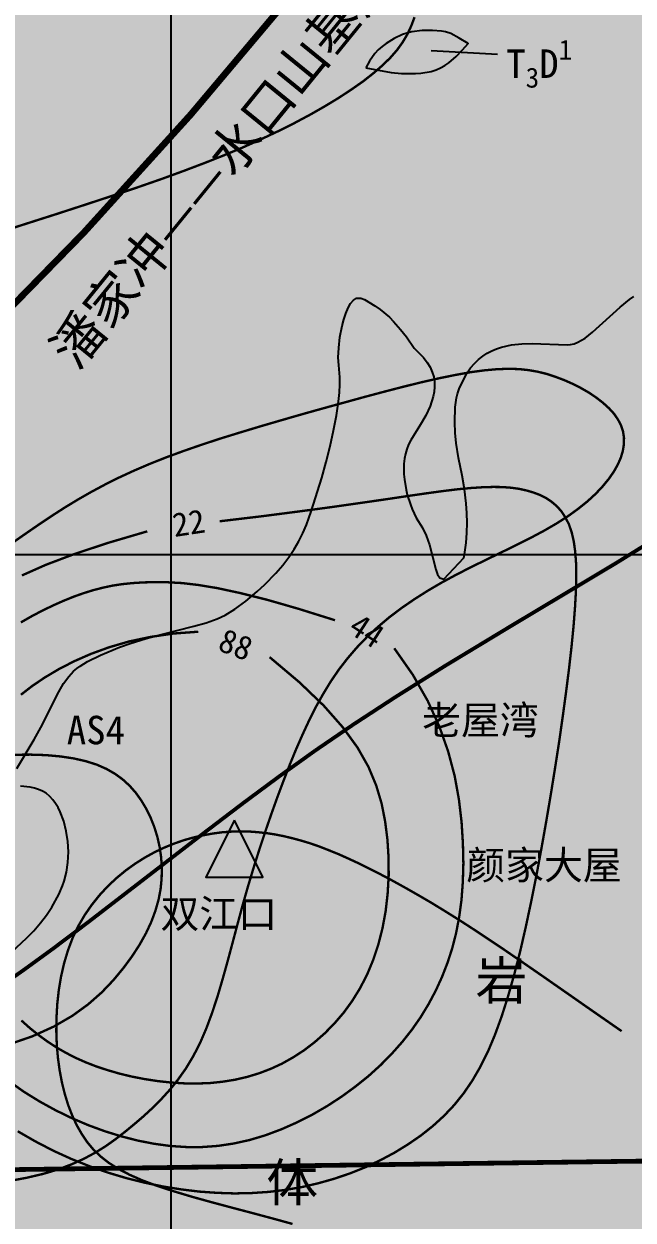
# Model space of a CAD drawing. Extents: x 13788 to 14373, y 59028 to 59855.
# Drawn here: x 13884.5 to 13948.6, y 59630 to 59755.8 of the extents above; entities that cross this region are included whole.
import ezdxf

# ---------------------------------------------------------------- set-up
doc = ezdxf.new("R2010")
doc.units = 0
doc.header["$LTSCALE"] = 0.5
doc.header["$MEASUREMENT"] = 0
doc.layers.get('0').update_dxf_attribs({"color": 6})
for name, color, linetype in [('TREE_LAYER', 7, 'Continuous'), ('图例WL', 7, 'Continuous'), ('图框', 7, 'Continuous'), ('地名', 7, 'Continuous'), ('地层代号', 7, 'Continuous'), ('地质WT', 7, 'Continuous'), ('地质界线', 7, 'Continuous'), ('填色', 6, 'Continuous'), ('异常WL', 7, 'Continuous'), ('异常WT', 7, 'Continuous'), ('构造', 7, 'Continuous'), ('矿点WT', 7, 'Continuous')]:
    doc.layers.add(name, color=color, linetype=linetype)
doc.styles.add('HZTXT', font='', dxfattribs={"height": 1})
doc.styles.get("Standard").update_dxf_attribs({"font": ''})
doc.styles.get('HZTXT').set_extended_font_data('SimSun')
doc.styles.get('Standard').set_extended_font_data('SimSun')

# ---------------------------------------------------------------- blocks, each defined once
blk = doc.blocks.new('319')
at = {"true_color": 0x18f200}
blk.add_hatch(color=3, dxfattribs=at).paths.add_polyline_path([(-0.002467, 0.499869), (0.498446, -0.499413), (-0.500836, -0.499413), (-0.002467, 0.499869)])
at = {"color": 18, "true_color": 0x000000}
blk.add_lwpolyline([(-0.002467, 0.499869), (-0.500836, -0.499413), (0.498446, -0.499413), (-0.002467, 0.499869)], dxfattribs=at)

msp = doc.modelspace()

# ---------------------------------------------------------------- hatches: boundary and pattern name
at = {"layer": '图例WL', "linetype": 'Continuous', "true_color": 0xfd7e72}
h = msp.add_hatch(color=11, dxfattribs=at)
h.paths.add_polyline_path([(13922.66, 59613.28), (13921.44, 59611.35), (13920.31, 59609.66), (13919.15, 59608.06), (13918.24, 59606.96), (13917.39, 59606.07), (13916.31, 59605.11), (13915.14, 59604.2), (13913.88, 59603.35), (13912.54, 59602.56), (13910.65, 59601.59), (13908.18, 59600.5), (13905.67, 59599.55), (13903.47, 59598.81), (13902.01, 59598.38), (13900.17, 59597.96), (13896.9, 59597.32), (13898.82, 59599.61), (13900.29, 59601.26), (13901, 59601.99), (13901.66, 59602.62), (13902.59, 59603.36), (13907.1, 59605.91), (13909.86, 59607.59), (13913.33, 59609.79), (13914.59, 59610.52), (13915.45, 59610.96), (13916.93, 59611.61), (13918.33, 59612.1), (13920.25, 59612.67)], flags=16)
h.paths.add_polyline_path([(13967.63, 59630.74), (13966.99, 59632.44), (13966.42, 59633.94), (13965.92, 59635.25), (13965.47, 59636.39), (13965.07, 59637.39), (13964.7, 59638.25), (13964.36, 59639), (13964.05, 59639.65), (13963.73, 59640.23), (13963.42, 59640.74), (13963.09, 59641.18), (13962.74, 59641.58), (13962.35, 59641.92), (13961.91, 59642.23), (13961.42, 59642.5), (13960.85, 59642.75), (13960.21, 59642.98), (13959.51, 59643.19), (13958.75, 59643.38), (13957.97, 59643.56), (13957.17, 59643.72), (13956.37, 59643.86), (13955.58, 59643.98), (13954.83, 59644.09), (13954.13, 59644.18), (13953.47, 59644.26), (13952.87, 59644.34), (13952.32, 59644.41), (13951.82, 59644.5), (13951.37, 59644.6), (13950.98, 59644.72), (13950.64, 59644.88), (13950.36, 59645.06), (13950.14, 59645.28), (13949.96, 59645.53), (13949.83, 59645.81), (13949.74, 59646.11), (13949.69, 59646.44), (13949.68, 59646.79), (13949.71, 59647.16), (13949.77, 59647.54), (13949.86, 59647.95), (13949.99, 59648.38), (13950.15, 59648.84), (13950.35, 59649.33), (13950.59, 59649.85), (13950.88, 59650.41), (13951.2, 59651), (13951.58, 59651.64), (13951.99, 59652.32), (13952.43, 59653.03), (13952.9, 59653.77), (13953.38, 59654.54), (13953.88, 59655.33), (13954.37, 59656.15), (13954.87, 59656.98), (13955.36, 59657.83), (13955.84, 59658.69), (13956.31, 59659.57), (13956.8, 59660.46), (13957.28, 59661.38), (13957.78, 59662.31), (13958.3, 59663.26), (13958.83, 59664.23), (13959.39, 59665.22), (13959.97, 59666.21), (13960.56, 59667.2), (13961.17, 59668.17), (13961.77, 59669.1), (13962.38, 59669.99), (13962.99, 59670.81), (13963.58, 59671.55), (13964.17, 59672.21), (13964.75, 59672.78), (13965.36, 59673.29), (13966, 59673.72), (13966.69, 59674.11), (13967.45, 59674.45), (13968.29, 59674.75), (13969.23, 59675.03), (13970.28, 59675.29), (13971.43, 59675.53), (13972.66, 59675.77), (13973.95, 59676.02), (13975.29, 59676.27), (13976.65, 59676.53), (13978.03, 59676.82), (13979.4, 59677.13), (13980.75, 59677.47), (13982.07, 59677.85), (13983.35, 59678.25), (13984.58, 59678.69), (13985.77, 59679.16), (13986.89, 59679.66), (13987.96, 59680.2), (13988.95, 59680.76), (13989.86, 59681.35), (13990.71, 59681.97), (13991.5, 59682.61), (13992.23, 59683.27), (13992.92, 59683.94), (13993.57, 59684.61), (13994.19, 59685.29), (13994.78, 59685.97), (13995.37, 59686.63), (13995.93, 59687.29), (13996.49, 59687.93), (13997.04, 59688.54), (13997.58, 59689.12), (13998.11, 59689.67), (13998.64, 59690.18), (13999.16, 59690.64), (13999.67, 59691.04), (14000.18, 59691.4), (14000.67, 59691.71), (14001.14, 59691.96), (14001.58, 59692.17), (14001.99, 59692.33), (14002.35, 59692.44), (14002.67, 59692.5), (14002.94, 59692.52), (14003.16, 59692.49), (14003.34, 59692.41), (14003.49, 59692.27), (14003.6, 59692.08), (14003.68, 59691.83), (14003.75, 59691.51), (14003.8, 59691.12), (14003.83, 59690.67), (14003.86, 59690.15), (14003.88, 59689.58), (14003.88, 59688.96), (14003.88, 59688.31), (14003.87, 59687.62), (14003.86, 59686.91), (14003.83, 59686.19), (14003.8, 59685.46), (14003.77, 59684.72), (14003.73, 59683.98), (14003.69, 59683.23), (14003.66, 59682.49), (14003.63, 59681.74), (14003.61, 59680.99), (14003.61, 59680.25), (14003.62, 59679.51), (14003.64, 59678.77), (14003.67, 59678.04), (14003.71, 59677.31), (14003.77, 59676.59), (14003.83, 59675.87), (14003.9, 59675.16), (14003.98, 59674.46), (14004.07, 59673.76), (14004.16, 59673.05), (14004.25, 59672.33), (14004.33, 59671.56), (14004.41, 59670.75), (14004.47, 59669.88), (14004.52, 59668.93), (14004.55, 59667.9), (14004.55, 59666.76), (14004.53, 59665.56), (14004.5, 59664.31), (14004.46, 59663.06), (14004.4, 59661.84), (14004.35, 59660.68), (14004.29, 59659.61), (14004.24, 59658.66), (14007.02, 59663.28), (14008.15, 59665.85), (14008.9, 59667.68), (14009.6, 59669.55), (14010.07, 59670.98), (14010.61, 59672.93), (14010.93, 59674.45), (14011.22, 59676.28), (14011.39, 59677.81), (14011.5, 59679.84), (14011.49, 59681.85), (14011.35, 59683.84), (14011.24, 59684.81), (14011.02, 59686.26), (14010.66, 59688.02), (14010.16, 59689.95), (14008.27, 59696.31), (14007.6, 59698.74), (14007.15, 59700.66), (14006.84, 59702.56), (14006.69, 59704.1), (14006.61, 59705.99), (14006.62, 59707.91), (14006.76, 59712.37), (14006.8, 59714.43), (14006.75, 59716.56), (14006.65, 59718.19), (14006.49, 59719.76), (14006.18, 59721.92), (14005.28, 59726.97), (14004.98, 59728.79), (14004.82, 59730.07), (14004.54, 59733.58), (14004.29, 59736), (14003.91, 59738.55), (14003.49, 59740.62), (14003.09, 59742.18), (14002.78, 59743.22), (14002.42, 59744.24), (14002.03, 59745.25), (14001.45, 59746.54), (14001, 59747.43), (14000.49, 59748.26), (14000.2, 59748.65), (13999.51, 59749.37), (13999.1, 59749.71), (13998.65, 59750.02), (13998, 59750.41), (13997.03, 59750.88), (13996.11, 59751.25), (13995.3, 59751.51), (13994.59, 59751.64), (13994.18, 59751.65), (13993.31, 59751.56), (13992.38, 59751.34), (13991.4, 59751.02), (13989.85, 59750.41), (13986.93, 59749.16), (13984.37, 59748.16), (13983.5, 59747.76), (13982.73, 59747.34), (13982.08, 59746.86), (13981.69, 59746.48), (13981.1, 59745.8), (13980.2, 59744.58), (13978.31, 59741.87), (13977.65, 59741.01), (13976.97, 59740.23), (13976.13, 59739.42), (13975.56, 59739.04), (13974.76, 59738.67), (13974.29, 59738.52), (13973.27, 59738.25), (13972.33, 59738.27), (13970.98, 59738.65), (13969.87, 59738.87), (13968.31, 59739.06), (13967.34, 59739.22), (13966.95, 59739.21), (13966.53, 59739.16), (13965.64, 59738.93), (13964.69, 59738.55), (13963.7, 59738.05), (13962.22, 59737.13), (13961.27, 59736.42), (13960.37, 59735.68), (13959.12, 59734.49), (13956.7, 59731.94), (13956.03, 59731.29), (13955.32, 59730.69), (13954.44, 59730.1), (13953.63, 59729.64), (13950.52, 59728.17), (13949.59, 59727.68), (13948.67, 59727.12), (13948.21, 59726.81), (13947.21, 59726.02), (13944.31, 59723.38), (13943.54, 59722.77), (13942.6, 59722.23), (13941.84, 59722.03), (13937.97, 59722.2), (13936.89, 59722.17), (13935.81, 59722.05), (13934.75, 59721.81), (13934.23, 59721.64), (13933.72, 59721.43), (13933.23, 59721.17), (13932.76, 59720.87), (13932.31, 59720.51), (13931.89, 59720.09), (13931.49, 59719.62), (13931.12, 59719.09), (13930.66, 59718.24), (13930.3, 59717.44), (13930.11, 59716.89), (13930.01, 59716.46), (13929.87, 59715.51), (13929.82, 59713.92), (13929.87, 59712.81), (13929.98, 59711.72), (13930.21, 59710.18), (13930.59, 59708.29), (13930.84, 59706.85), (13931.02, 59705.37), (13931.1, 59704.35), (13931.13, 59703.32), (13931.11, 59702.27), (13931.03, 59701.22), (13930.86, 59700.01), (13930.78, 59699.64), (13928.67, 59697.4), (13928.24, 59697.54), (13928.02, 59697.9), (13927.84, 59698.4), (13927.16, 59701), (13926.8, 59702), (13926.42, 59702.8), (13925.77, 59703.86), (13925.24, 59704.99), (13924.83, 59706.27), (13924.7, 59706.8), (13924.52, 59707.9), (13924.47, 59708.45), (13924.47, 59709.54), (13924.56, 59710.35), (13924.85, 59711.35), (13925.21, 59712.02), (13926.23, 59713.66), (13926.77, 59714.62), (13927.23, 59715.61), (13927.56, 59716.61), (13927.65, 59717.12), (13927.7, 59717.64), (13927.69, 59718.15), (13927.61, 59718.67), (13927.46, 59719.18), (13927.24, 59719.7), (13926.93, 59720.21), (13926.52, 59720.73), (13925.54, 59721.71), (13924.74, 59722.88), (13924.13, 59723.67), (13923.38, 59724.52), (13922.94, 59724.95), (13921.97, 59725.77), (13921.43, 59726.15), (13920.32, 59726.81), (13919.95, 59726.97), (13919.48, 59726.96), (13919.17, 59726.75), (13918.87, 59726.4), (13918.6, 59725.93), (13918.35, 59725.36), (13918.14, 59724.73), (13917.96, 59724.05), (13917.74, 59722.86), (13917.61, 59721.75), (13917.57, 59720.73), (13917.61, 59719.91), (13917.73, 59718.66), (13917.72, 59717.87), (13917.68, 59717.02), (13917.58, 59716.09), (13917.37, 59714.61), (13917.08, 59713.03), (13916.72, 59711.4), (13916.31, 59709.73), (13915.85, 59708.07), (13914.73, 59704.53), (13914.21, 59703.13), (13913.83, 59702.25), (13913.41, 59701.38), (13912.93, 59700.54), (13912.38, 59699.71), (13911.74, 59698.88), (13911, 59698.03), (13909.84, 59696.84), (13909.04, 59696.1), (13907.84, 59695.1), (13906.7, 59694.26), (13905.66, 59693.62), (13904.83, 59693.23), (13903.67, 59692.81), (13902.37, 59692.44), (13898.94, 59691.59), (13897.34, 59691.16), (13895.68, 59690.64), (13894.56, 59690.23), (13892.56, 59689.4), (13891.19, 59688.73), (13890.4, 59688.25), (13890.05, 59687.99), (13889.72, 59687.71), (13889.22, 59687.17), (13888.66, 59686.41), (13888.15, 59685.55), (13886.27, 59681.79), (13885.56, 59680.54), (13883.73, 59677.47), (13883.32, 59676.7), (13882.88, 59675.71), (13884.14, 59675.64), (13885.37, 59675.49), (13886.27, 59675.21), (13887.04, 59674.74), (13887.7, 59674.02), (13888.09, 59673.38), (13888.32, 59672.92), (13888.69, 59671.94), (13888.95, 59670.88), (13889.11, 59669.79), (13889.17, 59668.72), (13889.12, 59667.59), (13888.96, 59666.59), (13888.65, 59665.39), (13888.16, 59664.23), (13887.43, 59662.91), (13886.86, 59662.06), (13886.22, 59661.23), (13885.53, 59660.42), (13884.78, 59659.64), (13883.22, 59658.18), (13882.36, 59657.44), (13881.03, 59656.39), (13878.79, 59654.77), (13876.68, 59653.37), (13873.48, 59651.45), (13873, 59651.12), (13872.28, 59650.58), (13871.3, 59649.77), (13869.53, 59648.15), (13866.86, 59645.48), (13865.66, 59644.23), (13865.29, 59643.75), (13864.74, 59643.24), (13864.24, 59642.96), (13862.89, 59641.95), (13859.59, 59639.37), (13856.46, 59636.74), (13853.17, 59633.83), (13849.92, 59630.77), (13845.84, 59626.8), (13840.1, 59621.06), (13838.63, 59619.54), (13837.86, 59618.7), (13838.31, 59618.92), (13839.88, 59620), (13841.53, 59621.03), (13843.31, 59622), (13844.73, 59622.68), (13846.77, 59623.51), (13848.42, 59624.07), (13850.04, 59624.53), (13852.24, 59625.06), (13854.72, 59625.55), (13858.58, 59626.2), (13861.24, 59626.54), (13864.21, 59626.81), (13868.48, 59627.08), (13872.33, 59627.21), (13875, 59627.23), (13876.07, 59627.19), (13877.1, 59627.09), (13878.37, 59626.89), (13879.53, 59626.52), (13880.42, 59626.1), (13881.25, 59625.56), (13881.65, 59625.24), (13882.22, 59624.68), (13882.86, 59623.92), (13883.41, 59623.1), (13883.91, 59622.22), (13884.39, 59621.21), (13884.86, 59620), (13885.06, 59618.98), (13884.99, 59618.02), (13884.66, 59617.15), (13883.95, 59615.55), (13883.76, 59615.03), (13883.64, 59614.53), (13883.6, 59614.07), (13883.68, 59613.65), (13883.89, 59613.28), (13884.57, 59612.78), (13885.07, 59612.6), (13885.6, 59612.51), (13886.13, 59612.53), (13886.89, 59612.68), (13887.39, 59612.7), (13887.88, 59612.53), (13888.57, 59611.88), (13888.9, 59611.3), (13889, 59610.89), (13889.03, 59610.41), (13889.02, 59609.88), (13888.87, 59608.04), (13888.81, 59606.34), (13888.73, 59605.74), (13887.61, 59603.62), (13887.19, 59602.62), (13887.02, 59602.1), (13886.89, 59601.56), (13886.79, 59600.8), (13886.78, 59600.46), (13886.82, 59599.91), (13886.93, 59599.36), (13887.13, 59598.82), (13887.59, 59598), (13887.89, 59597.59), (13888.54, 59596.89), (13889.51, 59596.05), (13890.31, 59595.46), (13891.18, 59594.89), (13892.5, 59594.08), (13894.34, 59593.02), (13895.56, 59592.23), (13896.56, 59591.46), (13897.48, 59590.53), (13897.83, 59590.12), (13898.2, 59589.66), (13898.87, 59588.7), (13900.49, 59586.12), (13900.8, 59585.26), (13901.15, 59583.67), (13901.63, 59584.1), (13906.9, 59588.75), (13919.05, 59599.33), (13922.54, 59602.25), (13925.69, 59604.79), (13928.5, 59606.94), (13931.36, 59608.99), (13934.27, 59610.93), (13936.8, 59612.47), (13939.61, 59614.03), (13942.72, 59615.61), (13945.91, 59617.1), (13949.62, 59618.71)])
at = {"layer": '填色', "true_color": 0xf5e173}
h = msp.add_hatch(color=41, dxfattribs=at)
h.paths.add_polyline_path([(14240, 59800), (13800, 59800), (13800, 59040), (14240, 59040)])
h.paths.add_polyline_path([(14090.68, 59568.55), (14090.64, 59568.66), (14090.59, 59568.77), (14090.55, 59568.88), (14090.5, 59568.99), (14090.45, 59569.09), (14090.41, 59569.2), (14090.36, 59569.31), (14090.32, 59569.41), (14090.27, 59569.52), (14090.23, 59569.62), (14090.19, 59569.73), (14090.14, 59569.83), (14090.1, 59569.93), (14090.06, 59570.03), (14090.02, 59570.13), (14089.97, 59570.22), (14089.93, 59570.32), (14089.89, 59570.41), (14089.85, 59570.51), (14089.81, 59570.6), (14089.77, 59570.69), (14089.74, 59570.78), (14089.7, 59570.87), (14089.66, 59570.95), (14089.63, 59571.04), (14089.59, 59571.12), (14089.55, 59571.2), (14089.52, 59571.28), (14089.49, 59571.35), (14089.49, 59571.35), (14089.72, 59570.82), (14090.26, 59569.55), (14090.73, 59568.45), (14090.73, 59568.45), (14090.73, 59568.45)], flags=16)
at = {"layer": '填色', "linetype": 'Continuous', "true_color": 0xff3838}
msp.add_hatch(color=20, dxfattribs=at).paths.add_polyline_path([(13930.65, 59753.09), (13931.22, 59753.74), (13930.28, 59754.33), (13929.4, 59754.79), (13928.86, 59754.97), (13928.44, 59755.05), (13927.47, 59755.13), (13926.39, 59755.11), (13925.31, 59754.97), (13924.79, 59754.85), (13924.31, 59754.7), (13923.44, 59754.28), (13922.6, 59753.76), (13922.19, 59753.45), (13921.77, 59753.08), (13921.41, 59752.7), (13920.84, 59751.88), (13920.45, 59751.19), (13923.12, 59750.71), (13924.22, 59750.61), (13925.68, 59750.59), (13926.24, 59750.63), (13927.35, 59750.82), (13927.86, 59750.98), (13928.34, 59751.19), (13928.78, 59751.43), (13929.2, 59751.72), (13929.96, 59752.37)])
at = {"layer": '填色', "true_color": 0xffcfbf}
h = msp.add_hatch(color=254, dxfattribs=at)
h.paths.add_polyline_path([(13810.44, 59597.75), (13812.14, 59598.85), (13812.95, 59599.44), (13813.64, 59600), (13800, 59600), (13800, 59593.74), (13802.65, 59594.44), (13804.72, 59595.12), (13806.72, 59595.89), (13808.63, 59596.77)])
h.paths.add_polyline_path([(13860.39, 59663.63), (13860.32, 59662.51), (13860.39, 59662.24), (13860.47, 59661.69), (13860.49, 59661.15), (13860.44, 59660.39), (13860.34, 59659.88), (13860.21, 59659.38), (13859.82, 59658.44), (13859.31, 59657.56), (13858.7, 59656.75), (13858.01, 59656.01), (13857.37, 59655.43), (13856.56, 59654.8), (13855.71, 59654.21), (13854.4, 59653.42), (13853.12, 59652.74), (13852.11, 59652.26), (13851.24, 59651.94), (13850.79, 59651.81), (13849.82, 59651.61), (13849.31, 59651.54), (13848.24, 59651.48), (13847.67, 59651.5), (13846.41, 59651.61), (13845.83, 59651.71), (13845.29, 59651.85), (13844.82, 59652.05), (13844.47, 59652.33), (13844.26, 59652.7), (13844.23, 59653.49), (13844.35, 59653.99), (13844.76, 59655.02), (13845.21, 59655.9), (13845.51, 59656.34), (13845.86, 59656.73), (13846.26, 59657.03), (13846.71, 59657.24), (13847.24, 59657.34), (13849.35, 59657.42), (13849.94, 59657.5), (13850.46, 59657.64), (13850.87, 59657.87), (13851.13, 59658.2), (13851.22, 59658.66), (13851.15, 59659.23), (13850.89, 59659.66), (13850.13, 59660.02), (13849.73, 59660.15), (13849.13, 59660.25), (13848.71, 59660.21), (13848.57, 59660.18), (13848.18, 59659.83), (13844.97, 59657.56), (13841.86, 59655.27), (13836.85, 59651.44), (13834.57, 59649.62), (13832.29, 59647.73), (13830.41, 59646.1), (13828.54, 59644.42), (13826.7, 59642.68), (13825.24, 59641.25), (13823.45, 59639.39), (13822.04, 59637.86), (13819.66, 59635.1), (13814.07, 59628.26), (13812.29, 59626.22), (13810.88, 59624.71), (13809.82, 59623.65), (13809.11, 59623), (13808.06, 59622.1), (13807.36, 59621.57), (13806.66, 59621.09), (13805.96, 59620.66), (13805.28, 59620.3), (13804.08, 59619.77), (13803.25, 59619.31), (13802.36, 59618.7), (13801.6, 59618.05), (13801.17, 59617.59), (13800.81, 59617.11), (13800.51, 59616.61), (13800.26, 59616.09), (13800, 59615.31), (13800, 59600), (13813.64, 59600), (13813.72, 59600.07), (13814.46, 59600.72), (13815.17, 59601.4), (13816.17, 59602.48), (13816.78, 59603.24), (13817.36, 59604.04), (13818.08, 59605.18), (13819.33, 59607.42), (13821.5, 59611.68), (13822.48, 59613.52), (13823.48, 59615.24), (13824.27, 59616.41), (13824.81, 59617.12), (13825.49, 59617.9), (13826.1, 59618.5), (13828.6, 59620.82), (13830.16, 59622.49), (13830.92, 59623.4), (13831.6, 59624.31), (13833.92, 59627.66), (13834.71, 59628.72), (13835.58, 59629.67), (13836.18, 59630.21), (13836.88, 59630.76), (13840.3, 59633.2), (13843.59, 59635.7), (13844.83, 59636.61), (13846.05, 59637.39), (13846.86, 59637.82), (13847.68, 59638.17), (13848.67, 59638.45), (13849.58, 59638.63), (13853.06, 59639.14), (13854.6, 59639.49), (13855.81, 59639.9), (13856.29, 59640.11), (13857.19, 59640.58), (13858.05, 59641.11), (13858.86, 59641.69), (13860.02, 59642.64), (13862.85, 59645.08), (13864.03, 59645.99), (13865.26, 59646.84), (13866.95, 59647.9), (13868.69, 59648.9), (13870.46, 59649.84), (13873, 59651.12), (13873.48, 59651.45), (13876.68, 59653.37), (13878.79, 59654.77), (13881.03, 59656.39), (13882.36, 59657.44), (13883.22, 59658.18), (13884.78, 59659.64), (13885.53, 59660.42), (13886.22, 59661.23), (13886.86, 59662.06), (13887.43, 59662.91), (13888.16, 59664.23), (13888.55, 59665.15), (13888.71, 59665.63), (13888.96, 59666.59), (13889.12, 59667.59), (13889.17, 59668.72), (13889.11, 59669.79), (13888.95, 59670.88), (13888.69, 59671.94), (13888.32, 59672.92), (13888.09, 59673.38), (13887.83, 59673.8), (13887.55, 59674.19), (13887.23, 59674.53), (13886.83, 59674.87), (13886.45, 59675.1), (13886.04, 59675.28), (13885.6, 59675.42), (13885.14, 59675.52), (13884.14, 59675.64), (13882.88, 59675.71), (13880.96, 59675.79), (13879.82, 59675.78), (13878.73, 59675.74), (13877.15, 59675.59), (13876.16, 59675.44), (13874.73, 59675.15), (13873.82, 59674.9), (13872.52, 59674.48), (13871.31, 59673.99), (13870.09, 59673.43), (13868.43, 59672.59), (13866.72, 59671.67), (13863.19, 59669.63), (13862.44, 59668.75), (13861.82, 59667.92), (13861.34, 59667.13), (13860.97, 59666.33), (13860.7, 59665.51), (13860.51, 59664.61)])

# ---------------------------------------------------------------- linework, layer by layer
at = {"layer": 'TREE_LAYER', "color": 5, "const_width": 0.5, "elevation": -20.42}
msp.add_lwpolyline([(13872.75, 59635.14), (14096.21, 59638.16), (14096.99, 59582.75), (14039.04, 59581.95), (14038.66, 59609.65), (13947.61, 59608.42), (13947.85, 59589.95), (13873.35, 59588.97), (13872.75, 59635.14)], close=True, dxfattribs=at)
at = {"layer": '图框'}
for points, elevation in [([(13900, 59040), (13900, 59799.7)], 15), ([(13800, 59700), (14240, 59700)], 10)]:
    msp.add_lwpolyline(points, dxfattribs=dict(at, elevation=elevation))
at = {"layer": '地层代号', "elevation": 729}
msp.add_lwpolyline([(13927.33, 59753.03), (13934.31, 59752.64)], dxfattribs=at)
at = {"layer": '地质界线', "elevation": 94}
msp.add_lwpolyline([(13920.45, 59751.19), (13923.12, 59750.71), (13924.22, 59750.61), (13925.68, 59750.59), (13926.24, 59750.63), (13927.35, 59750.82), (13927.86, 59750.98), (13928.34, 59751.19), (13928.78, 59751.43), (13929.2, 59751.72), (13929.96, 59752.37), (13930.65, 59753.09), (13931.22, 59753.74), (13930.28, 59754.33), (13929.4, 59754.79), (13928.86, 59754.97), (13928.44, 59755.05), (13927.47, 59755.13), (13926.39, 59755.11), (13925.31, 59754.97), (13924.79, 59754.85), (13924.31, 59754.7), (13923.44, 59754.28), (13922.6, 59753.76), (13922.19, 59753.45), (13921.77, 59753.08), (13921.41, 59752.7), (13920.84, 59751.88)], close=True, dxfattribs=at)
at = {"layer": '地质界线', "elevation": 215}
for points in [[(13883.73, 59677.47), (13885.56, 59680.54), (13886.27, 59681.79), (13888.15, 59685.55), (13888.66, 59686.41), (13889.22, 59687.17), (13889.72, 59687.71), (13890.05, 59687.99), (13890.4, 59688.25), (13891.19, 59688.73), (13892.56, 59689.4), (13894.56, 59690.23), (13895.68, 59690.64), (13897.34, 59691.16), (13898.94, 59691.59), (13902.37, 59692.44), (13903.67, 59692.81), (13904.83, 59693.23), (13905.66, 59693.62), (13906.7, 59694.26), (13907.84, 59695.1), (13909.04, 59696.1), (13909.84, 59696.84), (13911, 59698.03), (13911.74, 59698.88), (13912.38, 59699.71), (13912.93, 59700.54), (13913.41, 59701.38), (13913.83, 59702.25), (13914.21, 59703.13), (13914.73, 59704.53), (13915.85, 59708.07), (13916.31, 59709.73), (13916.72, 59711.4), (13917.08, 59713.03), (13917.37, 59714.61), (13917.58, 59716.09), (13917.68, 59717.02), (13917.72, 59717.87), (13917.73, 59718.66), (13917.61, 59719.91), (13917.57, 59720.73), (13917.61, 59721.75), (13917.74, 59722.86), (13917.96, 59724.05), (13918.14, 59724.73), (13918.35, 59725.36), (13918.6, 59725.93), (13918.87, 59726.4), (13919.17, 59726.75), (13919.48, 59726.96), (13919.95, 59726.97), (13920.32, 59726.81), (13921.43, 59726.15), (13921.97, 59725.77), (13922.94, 59724.95), (13923.38, 59724.52), (13924.13, 59723.67), (13924.74, 59722.88), (13925.54, 59721.71), (13926.52, 59720.73), (13926.93, 59720.21), (13927.24, 59719.7), (13927.46, 59719.18), (13927.61, 59718.67), (13927.69, 59718.15), (13927.7, 59717.64), (13927.65, 59717.12), (13927.56, 59716.61), (13927.23, 59715.61), (13926.77, 59714.62), (13926.23, 59713.66), (13925.21, 59712.02), (13924.97, 59711.57), (13924.78, 59711.09), (13924.63, 59710.59), (13924.53, 59710.08), (13924.47, 59709.54), (13924.47, 59708.45), (13924.52, 59707.9), (13924.7, 59706.8), (13924.83, 59706.27), (13925.16, 59705.24), (13925.35, 59704.75), (13925.77, 59703.86), (13926.42, 59702.8), (13926.8, 59702), (13927.16, 59701), (13927.84, 59698.4), (13928.02, 59697.9), (13928.24, 59697.54), (13928.67, 59697.4), (13930.78, 59699.64), (13930.86, 59700.01), (13931.03, 59701.22), (13931.11, 59702.27), (13931.13, 59703.32), (13931.1, 59704.35), (13931.02, 59705.37), (13930.84, 59706.85), (13930.59, 59708.29), (13930.21, 59710.18), (13929.98, 59711.72), (13929.87, 59712.81), (13929.82, 59713.92), (13929.87, 59715.51), (13930.01, 59716.46), (13930.11, 59716.89), (13930.3, 59717.44), (13930.66, 59718.24), (13931.12, 59719.09), (13931.49, 59719.62), (13931.89, 59720.09), (13932.31, 59720.51), (13932.76, 59720.87), (13933.23, 59721.17), (13933.72, 59721.43), (13934.23, 59721.64), (13934.75, 59721.81), (13935.81, 59722.05), (13936.89, 59722.17), (13937.97, 59722.2), (13941.64, 59722.04), (13942.01, 59722.08), (13942.39, 59722.17), (13942.77, 59722.32), (13943.54, 59722.77), (13944.31, 59723.38), (13947.21, 59726.02), (13948.21, 59726.81), (13948.67, 59727.12)], [(13883.22, 59658.18), (13884.78, 59659.64), (13885.53, 59660.42), (13886.22, 59661.23), (13886.86, 59662.06), (13887.43, 59662.91), (13888.16, 59664.23), (13888.55, 59665.15), (13888.71, 59665.63), (13888.96, 59666.59), (13889.12, 59667.59), (13889.17, 59668.72), (13889.11, 59669.79), (13888.95, 59670.88), (13888.69, 59671.94), (13888.32, 59672.92), (13888.09, 59673.38), (13887.83, 59673.8), (13887.55, 59674.19), (13887.23, 59674.53), (13886.83, 59674.87), (13886.45, 59675.1), (13886.04, 59675.28), (13885.6, 59675.42), (13885.14, 59675.52), (13884.14, 59675.64)]]:
    msp.add_lwpolyline(points, dxfattribs=at)
at = {"layer": '异常WL', "color": 202, "true_color": 0x8f00bf, "const_width": 0.25}
msp.add_lwpolyline([(13880.86, 59733.55), (13884.44, 59734.7), (13887.79, 59735.77), (13890.9, 59736.78), (13893.79, 59737.73), (13896.48, 59738.63), (13898.98, 59739.5), (13901.31, 59740.35), (13903.5, 59741.18), (13905.57, 59742), (13907.53, 59742.82), (13909.4, 59743.66), (13911.21, 59744.51), (13912.95, 59745.38), (13914.6, 59746.26), (13916.16, 59747.15), (13917.61, 59748.03), (13918.95, 59748.91), (13920.18, 59749.77), (13921.26, 59750.62), (13922.21, 59751.44), (13923.03, 59752.24), (13923.74, 59753.05), (13924.33, 59753.87), (13924.83, 59754.71), (13925.24, 59755.59), (13925.59, 59756.52)], dxfattribs=at)
at = {"layer": '异常WL', "color": 210, "const_width": 0.25}
for points in [[(13882.87, 59634.07), (13884.75, 59634.42), (13886.5, 59634.83), (13888.08, 59635.3), (13889.51, 59635.84), (13890.81, 59636.43), (13892, 59637.07), (13893.11, 59637.76), (13894.15, 59638.5), (13895.14, 59639.27), (13896.11, 59640.07), (13897.07, 59640.89), (13898.01, 59641.76), (13898.94, 59642.69), (13899.84, 59643.68), (13900.7, 59644.75), (13901.53, 59645.92), (13902.3, 59647.2), (13903.03, 59648.61), (13903.69, 59650.15), (13904.3, 59651.8), (13904.88, 59653.56), (13905.42, 59655.4), (13905.95, 59657.3), (13906.47, 59659.24), (13906.99, 59661.2), (13907.52, 59663.17), (13908.08, 59665.12), (13908.66, 59667.05), (13909.26, 59668.95), (13909.88, 59670.82), (13910.51, 59672.65), (13911.15, 59674.44), (13911.8, 59676.17), (13912.45, 59677.85), (13913.11, 59679.46), (13913.79, 59681.01), (13914.48, 59682.5), (13915.2, 59683.94), (13915.97, 59685.31), (13916.77, 59686.63), (13917.63, 59687.89), (13918.56, 59689.09), (13919.55, 59690.24), (13920.61, 59691.34), (13921.75, 59692.39), (13922.95, 59693.4), (13924.22, 59694.36), (13925.56, 59695.28), (13926.96, 59696.17), (13928.43, 59697.03), (13929.96, 59697.86), (13931.53, 59698.66), (13933.12, 59699.44), (13934.71, 59700.21), (13936.26, 59700.97), (13937.76, 59701.72), (13939.19, 59702.48), (13940.52, 59703.25), (13941.73, 59704.02), (13942.82, 59704.81), (13943.79, 59705.59), (13944.65, 59706.38), (13945.39, 59707.17), (13946.03, 59707.95), (13946.56, 59708.71), (13946.98, 59709.46), (13947.3, 59710.19), (13947.51, 59710.9), (13947.62, 59711.6), (13947.63, 59712.27), (13947.53, 59712.93), (13947.32, 59713.57), (13947, 59714.19), (13946.58, 59714.8), (13946.04, 59715.39), (13945.41, 59715.96), (13944.7, 59716.51), (13943.93, 59717.03), (13943.09, 59717.51), (13942.22, 59717.95), (13941.32, 59718.35), (13940.41, 59718.69), (13939.5, 59718.99), (13938.57, 59719.22), (13937.6, 59719.39), (13936.58, 59719.5), (13935.48, 59719.53), (13934.29, 59719.49), (13932.97, 59719.37), (13931.53, 59719.18), (13929.93, 59718.89), (13928.2, 59718.54), (13926.35, 59718.12), (13924.4, 59717.64), (13922.36, 59717.11), (13920.26, 59716.55), (13918.12, 59715.96), (13915.94, 59715.36), (13913.76, 59714.75), (13911.58, 59714.12), (13909.42, 59713.49), (13907.3, 59712.85), (13905.22, 59712.21), (13903.21, 59711.55), (13901.28, 59710.88), (13899.45, 59710.21), (13897.72, 59709.52), (13896.08, 59708.82), (13894.52, 59708.1), (13893.04, 59707.36), (13891.6, 59706.59), (13890.2, 59705.79), (13888.83, 59704.96), (13887.46, 59704.08), (13886.1, 59703.17), (13884.72, 59702.22), (13883.33, 59701.25)], [(13883.5, 59678.93), (13885.2, 59678.94), (13886.82, 59678.89), (13888.34, 59678.75), (13889.74, 59678.54), (13891.01, 59678.25), (13892.15, 59677.89), (13893.17, 59677.44), (13894.08, 59676.92), (13894.89, 59676.33), (13895.61, 59675.67), (13896.26, 59674.93), (13896.84, 59674.12), (13897.36, 59673.25), (13897.82, 59672.32), (13898.21, 59671.33), (13898.53, 59670.3), (13898.77, 59669.23), (13898.93, 59668.14), (13899, 59667.03), (13898.98, 59665.9), (13898.87, 59664.77), (13898.65, 59663.64), (13898.32, 59662.5), (13897.89, 59661.34), (13897.34, 59660.16), (13896.67, 59658.96), (13895.88, 59657.74), (13894.96, 59656.49), (13893.9, 59655.21), (13892.68, 59653.93), (13891.25, 59652.67), (13889.58, 59651.46), (13887.63, 59650.33), (13885.36, 59649.3), (13882.75, 59648.4)]]:
    msp.add_lwpolyline(points, dxfattribs=at)
at = {"layer": '异常WL', "color": 14, "true_color": 0xaf0000, "const_width": 0.25}
for points in [[(13905.09, 59703.49), (13909.55, 59704.02), (13913.48, 59704.53), (13916.92, 59704.99), (13919.93, 59705.42), (13922.56, 59705.8), (13924.84, 59706.14), (13926.84, 59706.43), (13928.6, 59706.67), (13930.15, 59706.86), (13931.54, 59706.99), (13932.77, 59707.07), (13933.87, 59707.1), (13934.85, 59707.09), (13935.74, 59707.02), (13936.56, 59706.91), (13937.33, 59706.74), (13938.06, 59706.53), (13938.75, 59706.27), (13939.4, 59705.95), (13940, 59705.55), (13940.55, 59705.09), (13941.04, 59704.54), (13941.47, 59703.89), (13941.84, 59703.16), (13942.13, 59702.31), (13942.35, 59701.35), (13942.5, 59700.26), (13942.59, 59699.03), (13942.61, 59697.64), (13942.57, 59696.09), (13942.47, 59694.36), (13942.32, 59692.43), (13942.11, 59690.31), (13941.85, 59688.02), (13941.54, 59685.57), (13941.19, 59682.99), (13940.81, 59680.32), (13940.38, 59677.56), (13939.93, 59674.76), (13939.45, 59671.93), (13938.95, 59669.11), (13938.43, 59666.31), (13937.88, 59663.56), (13937.31, 59660.88), (13936.72, 59658.3), (13936.09, 59655.85), (13935.44, 59653.54), (13934.76, 59651.41), (13934.05, 59649.46), (13933.31, 59647.69), (13932.51, 59646.09), (13931.66, 59644.63), (13930.75, 59643.3), (13929.76, 59642.07), (13928.69, 59640.94), (13927.53, 59639.88), (13926.27, 59638.88), (13924.92, 59637.95), (13923.49, 59637.07), (13921.99, 59636.27), (13920.43, 59635.54), (13918.81, 59634.89), (13917.16, 59634.33), (13915.47, 59633.85), (13913.75, 59633.45), (13912.01, 59633.15), (13910.25, 59632.94), (13908.46, 59632.82), (13906.65, 59632.78), (13904.82, 59632.84), (13902.96, 59632.97), (13901.07, 59633.2), (13899.17, 59633.5), (13897.24, 59633.9), (13895.3, 59634.38), (13893.36, 59634.96), (13891.43, 59635.63), (13889.5, 59636.4), (13887.59, 59637.27), (13885.7, 59638.25), (13883.84, 59639.32)], [(13884.28, 59697.79), (13886.8, 59698.91), (13889.79, 59700.04), (13893.32, 59701.21), (13897.47, 59702.43)], [(13884.17, 59692.85), (13885.29, 59693.49), (13886.41, 59694.08), (13887.53, 59694.62), (13888.63, 59695.11), (13889.71, 59695.55), (13890.75, 59695.92), (13891.78, 59696.24), (13892.79, 59696.5), (13893.82, 59696.72), (13894.87, 59696.88), (13895.96, 59696.99), (13897.11, 59697.06), (13898.33, 59697.09), (13899.65, 59697.07), (13901.12, 59696.99), (13902.83, 59696.79), (13904.83, 59696.46), (13907.2, 59695.95), (13910.01, 59695.25), (13913.32, 59694.3), (13917.22, 59693.08)], [(13884.18, 59685.24), (13885.36, 59686.16), (13886.68, 59687.05), (13888.14, 59687.92), (13889.75, 59688.75), (13891.52, 59689.53), (13893.44, 59690.23), (13895.53, 59690.84), (13897.79, 59691.32), (13900.22, 59691.68), (13902.83, 59691.87)], [(13923.46, 59690.13), (13925.4, 59687.36), (13926.97, 59684.61), (13928.2, 59681.91), (13929.13, 59679.27), (13929.81, 59676.71), (13930.26, 59674.23), (13930.54, 59671.86), (13930.68, 59669.62), (13930.73, 59667.5), (13930.67, 59665.52), (13930.53, 59663.64), (13930.29, 59661.87), (13929.97, 59660.19), (13929.56, 59658.58), (13929.06, 59657.04), (13928.48, 59655.55), (13927.82, 59654.11), (13927.07, 59652.7), (13926.24, 59651.33), (13925.32, 59650.01), (13924.31, 59648.73), (13923.21, 59647.49), (13922.03, 59646.29), (13920.75, 59645.13), (13919.38, 59644.03), (13917.93, 59642.97), (13916.41, 59641.98), (13914.84, 59641.07), (13913.22, 59640.25), (13911.57, 59639.52), (13909.91, 59638.9), (13908.24, 59638.4), (13906.57, 59638.03), (13904.91, 59637.78), (13903.24, 59637.66), (13901.58, 59637.66), (13899.9, 59637.77), (13898.21, 59638), (13896.51, 59638.33), (13894.79, 59638.77), (13893.04, 59639.31), (13891.29, 59639.95), (13889.55, 59640.69), (13887.82, 59641.53), (13886.13, 59642.46), (13884.48, 59643.48), (13882.9, 59644.6)], [(13910.34, 59689.2), (13913.49, 59686.54), (13916.04, 59684.09), (13918.05, 59681.81), (13919.6, 59679.67), (13920.75, 59677.64), (13921.56, 59675.69), (13922.13, 59673.79), (13922.5, 59671.9), (13922.74, 59669.99), (13922.86, 59668.08), (13922.87, 59666.18), (13922.76, 59664.3), (13922.55, 59662.46), (13922.22, 59660.68), (13921.78, 59658.96), (13921.24, 59657.34), (13920.6, 59655.8), (13919.86, 59654.37), (13919.04, 59653.04), (13918.14, 59651.8), (13917.17, 59650.67), (13916.15, 59649.63), (13915.08, 59648.69), (13913.97, 59647.84), (13912.83, 59647.1), (13911.66, 59646.44), (13910.47, 59645.89), (13909.24, 59645.42), (13907.99, 59645.04), (13906.7, 59644.74), (13905.39, 59644.53), (13904.06, 59644.39), (13902.69, 59644.34), (13901.31, 59644.36), (13899.93, 59644.45), (13898.55, 59644.6), (13897.19, 59644.81), (13895.85, 59645.07), (13894.56, 59645.38), (13893.32, 59645.74), (13892.13, 59646.13), (13891, 59646.57), (13889.92, 59647.05), (13888.89, 59647.58), (13887.9, 59648.15), (13886.94, 59648.78), (13886.02, 59649.45), (13885.11, 59650.18), (13884.23, 59650.97)]]:
    msp.add_lwpolyline(points, dxfattribs=at)
at = {"layer": '异常WL', "color": 94, "true_color": 0x00af00, "const_width": 0.25}
msp.add_lwpolyline([(13947.38, 59649.85), (13944.24, 59652.03), (13941.49, 59653.95), (13939.08, 59655.63), (13936.95, 59657.1), (13935.05, 59658.4), (13933.33, 59659.55), (13931.75, 59660.6), (13930.25, 59661.57), (13928.79, 59662.48), (13927.37, 59663.35), (13925.98, 59664.16), (13924.63, 59664.93), (13923.33, 59665.65), (13922.07, 59666.32), (13920.86, 59666.94), (13919.7, 59667.51), (13918.6, 59668.02), (13917.55, 59668.49), (13916.53, 59668.9), (13915.56, 59669.28), (13914.61, 59669.61), (13913.68, 59669.89), (13912.76, 59670.14), (13911.85, 59670.36), (13910.94, 59670.54), (13910.03, 59670.68), (13909.12, 59670.78), (13908.19, 59670.85), (13907.26, 59670.87), (13906.31, 59670.84), (13905.35, 59670.77), (13904.37, 59670.64), (13903.37, 59670.46), (13902.35, 59670.23), (13901.32, 59669.94), (13900.29, 59669.58), (13899.26, 59669.16), (13898.23, 59668.67), (13897.21, 59668.11), (13896.2, 59667.47), (13895.21, 59666.76), (13894.25, 59665.97), (13893.33, 59665.11), (13892.46, 59664.17), (13891.64, 59663.15), (13890.89, 59662.07), (13890.21, 59660.9), (13889.62, 59659.67), (13889.13, 59658.36), (13888.72, 59657), (13888.4, 59655.6), (13888.16, 59654.16), (13888, 59652.71), (13887.92, 59651.26), (13887.9, 59649.83), (13887.95, 59648.42), (13888.07, 59647.05), (13888.25, 59645.73), (13888.49, 59644.46), (13888.79, 59643.25), (13889.14, 59642.1), (13889.56, 59641.01), (13890.03, 59639.99), (13890.56, 59639.06), (13891.14, 59638.19), (13891.8, 59637.4), (13892.56, 59636.67), (13893.43, 59635.99), (13894.45, 59635.35), (13895.62, 59634.74), (13896.96, 59634.15), (13898.51, 59633.57), (13900.27, 59633), (13902.2, 59632.42), (13904.26, 59631.85), (13906.39, 59631.28), (13908.55, 59630.71), (13910.68, 59630.14), (13912.75, 59629.57)], dxfattribs=at)
at = {"layer": '构造'}
for points, const_width, elevation in [([(13942.35, 59799.7), (13932.98, 59785.81), (13923.14, 59772.26), (13912.82, 59759.07), (13902.03, 59746.26), (13890.79, 59733.85), (13879.09, 59721.86), (13866.8, 59710.54), (13853.91, 59699.9), (13840.63, 59689.71), (13813.67, 59669.79), (13800.12, 59659.4)], 0.7, 85), ([(13946.86, 59699.13), (13950.07, 59701.12), (13954.55, 59703.96)], 0.4, 173), ([(13935.62, 59692.4), (13946.86, 59699.13)], 0.4, 178), ([(13923.6, 59685.01), (13928.84, 59688.3), (13935.62, 59692.4)], 0.4, 184), ([(13915.16, 59679.38), (13919.23, 59682.16), (13923.6, 59685.01)], 0.4, 191), ([(13865.29, 59643.75), (13868.53, 59645.97), (13870.94, 59647.55), (13879.93, 59653.17), (13882.01, 59654.56), (13884.56, 59656.35), (13887.61, 59658.57), (13891.18, 59661.26), (13903.33, 59670.62), (13907.6, 59673.87), (13911.42, 59676.7), (13915.16, 59679.38)], 0.4, 199)]:
    msp.add_lwpolyline(points, dxfattribs=dict(at, const_width=const_width, elevation=elevation))

# ---------------------------------------------------------------- block references
at = {"layer": '矿点WT', "color": 90, "xscale": 6, "yscale": 6}
msp.add_blockref('319', (13906.65, 59669.03), dxfattribs=at)

# ---------------------------------------------------------------- texts
at = {"layer": '地名', "style": 'HZTXT'}
for s, height, p in [('老屋湾', 3, (13926.39, 59681.07)), ('颜家大屋', 3, (13931.03, 59665.82)), ('双江口', 3, (13898.85, 59660.71)), ('岩', 4, (13932.01, 59653.18)), ('体', 4, (13910, 59631.94))]:
    msp.add_text(s, height=height, dxfattribs=at).set_placement(p)
at = {"layer": '地层代号', "insert": (13935.24, 59754.15), "char_height": 3, "width": 30.716, "attachment_point": 1}
msp.add_mtext('\\A1;{\\fSimSun|b0|i0|c134|p2;T\\H0.7x;\\S^ 3;\\H1.429x;D\\H0.7x;\\S1^ ;}', dxfattribs=at)
at = {"layer": '地质WT', "insert": (13890.4, 59718.95), "char_height": 4, "width": 144, "attachment_point": 7, "rotation": 50.8774}
msp.add_mtext('\\A1;潘家冲——水口山基底断裂', dxfattribs=at)
at = {"layer": '异常WT', "color": 14, "true_color": 0xaf0000, "char_height": 2.5, "width": 6, "attachment_point": 7}
for s, insert, rotation in [('\\A1;22', (13900.33, 59701.83), 8.6156), ('\\A1;44', (13918.47, 59691.86), 327.0948), ('\\A1;88', (13904.74, 59689.93), 339.1455)]:
    msp.add_mtext(s, dxfattribs=dict(at, insert=insert, rotation=rotation))
at = {"layer": '异常WT', "insert": (13889, 59679.98), "char_height": 3, "width": 15, "attachment_point": 7}
msp.add_mtext('\\A1;AS4', dxfattribs=at)

doc.saveas('drawing.dxf')
